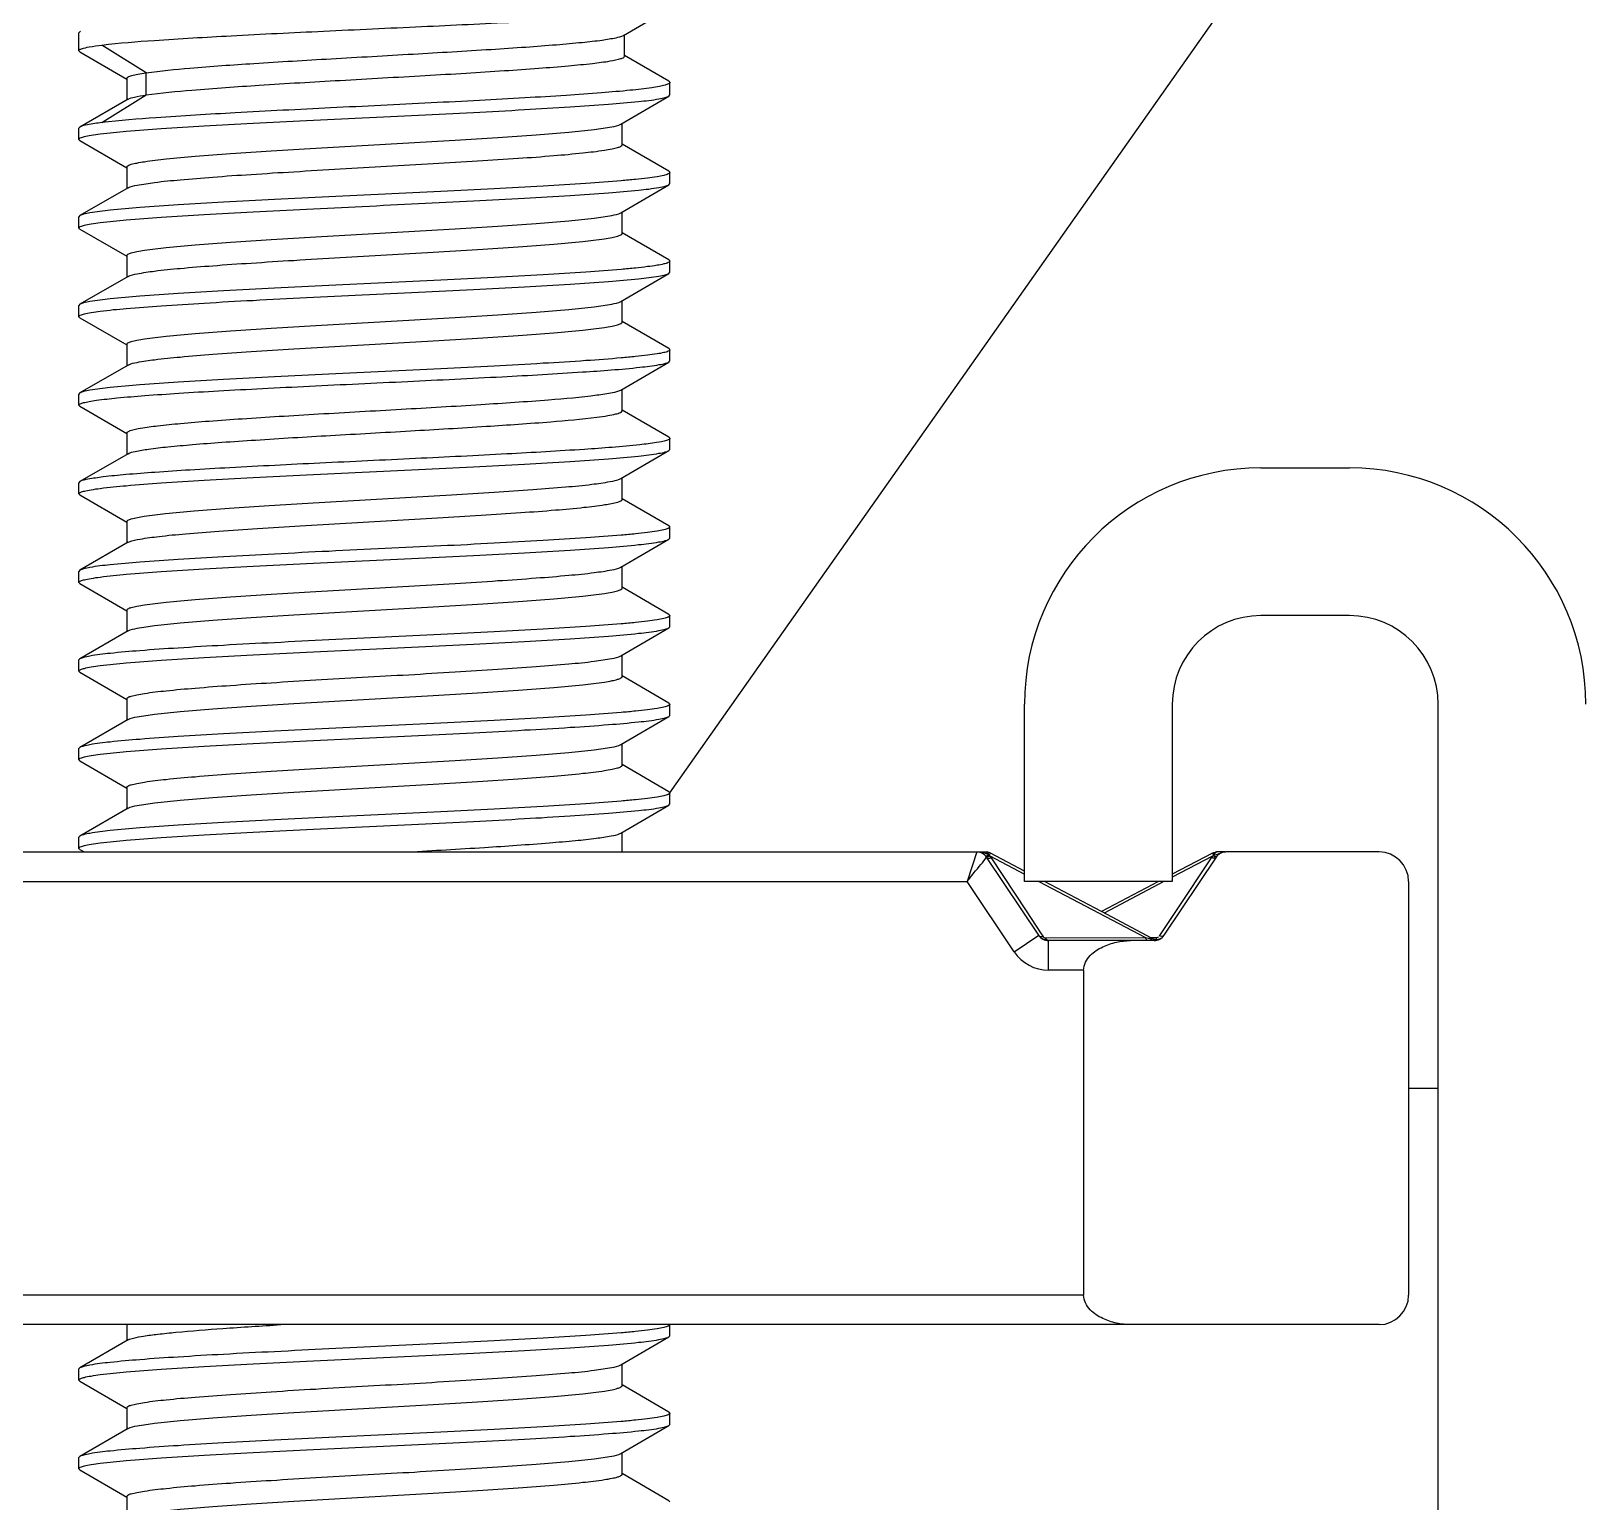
# Model space of a CAD drawing. Extents: x 27938 to 650306, y -92720 to 1524912.
# Drawn here: x 325447.7 to 325753.3, y 846381.9 to 846671.1 of the extents above; entities that cross this region are included whole.
import ezdxf

# ---------------------------------------------------------------- set-up
doc = ezdxf.new("R2010")
doc.units = 0
doc.header["$LTSCALE"] = 1000
doc.header["$MEASUREMENT"] = 0
doc.styles.get("Standard").update_dxf_attribs({"font": 'gbenor.shx', "bigfont": 'gbcbig.shx'})
doc.dimstyles.get("Standard").update_dxf_attribs({"dimtxt": 0.18, "dimasz": 0.18, "dimexe": 0.18, "dimexo": 0.0625, "dimgap": 0.09, "dimtad": 0, "dimtih": 1, "dimtoh": 1, "dimdec": 4, "dimzin": 0, "dimdsep": 46, "dimtxsty": 'Standard', "dimcen": 0.09, "dimadec": 0, "dimazin": 0, "dimtfac": 1, "dimtdec": 4, "dimtofl": 0, "dimtmove": 0, "dimatfit": 3, "dimfxl": 1, "dimtolj": 1, "dimtzin": 0, "dimarcsym": 0})

msp = doc.modelspace()

# ---------------------------------------------------------------- linework, layer by layer
at = {"linetype": 'Continuous'}
for p, q in [((325564.11, 846670.27), (325573.08, 846675.49)), ((325457.36, 846671.11), (325457.09, 846670.8)), ((325457.09, 846667.26), (325457.09, 846670.8)), ((325457.09, 846667.26), (325457.09, 846670.8)), ((325564.34, 846666.19), (325564.34, 846670.41)), ((325457.28, 846667.04), (325457.09, 846667.26)), ((325457.28, 846667.04), (325466.5, 846661.67)), ((325470.28, 846662.91), (325461.6, 846668.36)), ((325573.02, 846661.29), (325564.34, 846666.32)), ((325470.28, 846658.56), (325470.28, 846662.91)), ((325466.5, 846661.81), (325466.5, 846657.59)), ((325573.02, 846661.29), (325573.25, 846661.02)), ((325573.25, 846661.02), (325573.24, 846660.99)), ((325573.25, 846658.55), (325573.25, 846661.02)), ((325573.25, 846658.55), (325573.25, 846661.02)), ((325466.73, 846657.73), (325457.28, 846652.25)), ((325461.6, 846653.12), (325470.28, 846658.56)), ((325563.6, 846652.83), (325573.05, 846658.32)), ((325573.05, 846658.32), (325573.25, 846658.55)), ((325457.28, 846652.25), (325457.09, 846652.02)), ((325457.09, 846649.84), (325457.09, 846652.02)), ((325457.09, 846649.84), (325457.09, 846652.02)), ((325563.84, 846648.74), (325563.84, 846652.96)), ((325457.28, 846649.61), (325457.09, 846649.84)), ((325457.28, 846649.61), (325466.5, 846644.25)), ((325573.05, 846643.54), (325563.84, 846648.88)), ((325466.5, 846644.39), (325466.5, 846640.17)), ((325573.05, 846643.54), (325573.25, 846643.31)), ((325573.25, 846643.31), (325573.24, 846643.28)), ((325573.25, 846641.13), (325573.25, 846643.31)), ((325573.25, 846641.13), (325573.25, 846643.31)), ((325466.73, 846640.3), (325457.28, 846634.83)), ((325563.6, 846635.4), (325573.05, 846640.9)), ((325573.05, 846640.9), (325573.25, 846641.13)), ((325563.84, 846631.32), (325563.84, 846635.54)), ((325457.28, 846634.83), (325457.09, 846634.6)), ((325457.09, 846632.42), (325457.09, 846634.6)), ((325457.09, 846632.42), (325457.09, 846634.6)), ((325457.28, 846632.19), (325457.09, 846632.42)), ((325457.28, 846632.19), (325466.5, 846626.83)), ((325573.05, 846626.12), (325563.84, 846631.45)), ((325466.5, 846626.96), (325466.5, 846622.74)), ((325563.6, 846617.98), (325573.05, 846623.48)), ((325573.05, 846626.12), (325573.25, 846625.89)), ((325573.05, 846623.48), (325573.25, 846623.7)), ((325573.25, 846625.89), (325573.24, 846625.86)), ((325573.25, 846623.7), (325573.25, 846625.89)), ((325573.25, 846623.7), (325573.25, 846625.89)), ((325466.73, 846622.88), (325457.28, 846617.4)), ((325457.28, 846617.4), (325457.09, 846617.17)), ((325457.09, 846614.99), (325457.09, 846617.17)), ((325457.09, 846614.99), (325457.09, 846617.17)), ((325563.84, 846613.89), (325563.84, 846618.11)), ((325457.28, 846614.76), (325457.09, 846614.99)), ((325457.28, 846614.76), (325466.5, 846609.4)), ((325573.05, 846608.69), (325563.84, 846614.03)), ((325466.5, 846609.54), (325466.5, 846605.32)), ((325573.05, 846608.69), (325573.25, 846608.46)), ((325573.25, 846608.46), (325573.24, 846608.43)), ((325573.25, 846606.28), (325573.25, 846608.46)), ((325573.25, 846606.28), (325573.25, 846608.46)), ((325466.73, 846605.46), (325457.28, 846599.98)), ((325563.6, 846600.55), (325573.05, 846606.05)), ((325573.05, 846606.05), (325573.25, 846606.28)), ((325457.28, 846599.98), (325457.09, 846599.75)), ((325457.09, 846597.57), (325457.09, 846599.75)), ((325457.09, 846597.57), (325457.09, 846599.75)), ((325563.84, 846596.47), (325563.84, 846600.69)), ((325457.09, 846597.57), (325457.09, 846597.6)), ((325457.28, 846597.34), (325457.09, 846597.57)), ((325457.28, 846597.34), (325466.5, 846591.98)), ((325573.05, 846591.27), (325563.84, 846596.61)), ((325466.5, 846592.11), (325466.5, 846587.89)), ((325573.05, 846591.27), (325573.25, 846591.04)), ((325573.25, 846588.86), (325573.25, 846591.04)), ((325573.25, 846588.86), (325573.25, 846591.04)), ((325466.73, 846588.03), (325457.28, 846582.56)), ((325563.6, 846583.13), (325573.05, 846588.63)), ((325573.05, 846588.63), (325573.25, 846588.86)), ((325689.41, 846585.23), (325706.83, 846585.23)), ((325457.28, 846582.56), (325457.09, 846582.33)), ((325457.09, 846580.14), (325457.09, 846582.33)), ((325563.48, 846583.06), (325563.6, 846583.13)), ((325563.84, 846579.05), (325563.84, 846583.27)), ((325457.28, 846579.92), (325457.09, 846580.14)), ((325457.28, 846579.92), (325466.5, 846574.55)), ((325573.05, 846573.84), (325563.84, 846579.18)), ((325466.5, 846574.69), (325466.5, 846570.47)), ((325563.6, 846565.71), (325573.05, 846571.2)), ((325573.05, 846573.84), (325573.25, 846573.61)), ((325573.05, 846571.2), (325573.25, 846571.43)), ((325573.25, 846573.61), (325573.24, 846573.58)), ((325573.25, 846571.43), (325573.25, 846573.61)), ((325573.25, 846571.43), (325573.25, 846573.61)), ((325466.73, 846570.61), (325457.28, 846565.13)), ((325466.73, 846570.61), (325466.97, 846570.72)), ((325457.28, 846565.13), (325457.09, 846564.9)), ((325563.84, 846561.62), (325563.84, 846565.84)), ((325457.09, 846562.72), (325457.09, 846564.9)), ((325457.09, 846562.72), (325457.09, 846564.9)), ((325457.28, 846562.49), (325457.09, 846562.72)), ((325457.28, 846562.49), (325466.5, 846557.13)), ((325573.05, 846556.42), (325563.84, 846561.76)), ((325466.5, 846557.27), (325466.5, 846553.05)), ((325573.05, 846556.42), (325573.25, 846556.19)), ((325573.25, 846556.19), (325573.24, 846556.16)), ((325573.25, 846554.01), (325573.25, 846556.19)), ((325573.25, 846554.01), (325573.25, 846556.19)), ((325706.83, 846556.19), (325689.41, 846556.19)), ((325466.73, 846553.18), (325457.28, 846547.71)), ((325563.6, 846548.28), (325573.05, 846553.78)), ((325573.05, 846553.78), (325573.25, 846554.01)), ((325457.28, 846547.71), (325457.09, 846547.48)), ((325457.09, 846545.3), (325457.09, 846547.48)), ((325457.09, 846545.3), (325457.09, 846547.48)), ((325563.84, 846544.2), (325563.84, 846548.42)), ((325457.28, 846545.07), (325457.09, 846545.3)), ((325457.28, 846545.07), (325466.5, 846539.71)), ((325573.05, 846539), (325563.84, 846544.33)), ((325466.5, 846539.84), (325466.5, 846535.62)), ((325573.05, 846539), (325573.25, 846538.77)), ((325573.25, 846538.77), (325573.24, 846538.74)), ((325573.25, 846536.58), (325573.25, 846538.77)), ((325573.25, 846536.58), (325573.25, 846538.77)), ((325642.94, 846503.92), (325642.94, 846538.77)), ((325671.98, 846538.77), (325671.98, 846503.92)), ((325724.26, 846155.44), (325724.26, 846538.77)), ((325466.73, 846535.76), (325457.28, 846530.28)), ((325563.6, 846530.86), (325573.05, 846536.36)), ((325573.05, 846536.36), (325573.25, 846536.58)), ((325457.28, 846530.28), (325457.09, 846530.05)), ((325457.09, 846527.87), (325457.09, 846530.05)), ((325457.09, 846527.87), (325457.09, 846530.05)), ((325563.84, 846526.77), (325563.84, 846530.99)), ((325457.28, 846527.64), (325457.09, 846527.87)), ((325457.28, 846527.64), (325466.5, 846522.28)), ((325573.05, 846521.57), (325563.84, 846526.91)), ((325466.5, 846522.42), (325466.5, 846518.2)), ((325573.05, 846521.57), (325573.25, 846521.34)), ((325573.25, 846521.34), (325573.24, 846521.31)), ((325573.25, 846519.16), (325573.25, 846521.34)), ((325573.25, 846519.16), (325573.25, 846521.34)), ((325466.73, 846518.34), (325457.28, 846512.86)), ((325563.6, 846513.43), (325573.05, 846518.93)), ((325573.05, 846518.93), (325573.25, 846519.16)), ((325563.39, 846513.33), (325563.6, 846513.43)), ((325563.84, 846509.73), (325563.84, 846513.57)), ((325457.28, 846512.86), (325457.09, 846512.63)), ((325457.09, 846510.45), (325457.09, 846512.63)), ((325457.09, 846510.45), (325457.09, 846512.63)), ((325457.28, 846510.22), (325457.09, 846510.45)), ((325457.28, 846510.22), (325458.13, 846509.73)), ((325396.77, 846509.73), (325635.43, 846509.73)), ((325633.57, 846509.73), (325631.7, 846503.92)), ((325635.35, 846508.93), (325635.27, 846508.99)), ((325635.42, 846508.92), (325635.35, 846508.93)), ((325645.74, 846493.34), (325635.5, 846508.69)), ((325635.77, 846508.85), (325636.12, 846508.97)), ((325635.98, 846509.05), (325636.25, 846509.53)), ((325636, 846509.07), (325636.06, 846509.02)), ((325636.06, 846509.02), (325636.12, 846508.97)), ((325636.12, 846508.97), (325642.94, 846505.39)), ((325642.94, 846505.98), (325636.24, 846509.52)), ((325636.4, 846508.6), (325643.29, 846498.14)), ((325680.59, 846508.69), (325670.35, 846493.34)), ((325679.88, 846509.52), (325671.98, 846505.36)), ((325679.93, 846508.93), (325671.98, 846504.75)), ((325672.8, 846498.2), (325679.69, 846508.6)), ((325679.93, 846508.93), (325680.12, 846509.08)), ((325680.28, 846508.81), (325679.93, 846508.93)), ((325680.24, 846509.36), (325680.14, 846509.15)), ((325682.35, 846509.73), (325680.69, 846509.73)), ((325681.92, 846509.73), (325680.72, 846509.73)), ((325680.89, 846509.31), (325681.52, 846509.53)), ((325712.64, 846509.73), (325682.52, 846509.73)), ((325398.63, 846503.92), (325631.7, 846503.92)), ((325640.91, 846490.11), (325631.7, 846503.92)), ((325671.98, 846503.92), (325642.94, 846503.92)), ((325645.75, 846503.91), (325666.7, 846492.91)), ((325658.05, 846498), (325646.85, 846503.92)), ((325669.26, 846503.92), (325658.05, 846498)), ((325670.36, 846503.89), (325658.6, 846497.71)), ((325718.45, 846503.92), (325718.45, 846422.61)), ((325643.29, 846498.14), (325646.25, 846493.66)), ((325668.05, 846492.71), (325658.05, 846498)), ((325669.81, 846493.69), (325672.8, 846498.2)), ((325640.91, 846490.11), (325645.74, 846493.34)), ((325646.25, 846493.66), (325646.62, 846493.11)), ((325647.1, 846492.85), (325666.7, 846492.91)), ((325647.67, 846486.49), (325647.67, 846492.3)), ((325668.42, 846492.3), (325647.67, 846492.3)), ((325666.7, 846492.91), (325667.24, 846492.78)), ((325667.24, 846492.78), (325667.4, 846492.75)), ((325667.4, 846492.75), (325667.7, 846492.68)), ((325667.66, 846492.92), (325668.98, 846492.92)), ((325667.86, 846492.51), (325667.7, 846492.68)), ((325668.82, 846492.59), (325668.98, 846492.92)), ((325669.47, 846493.18), (325669.67, 846493.49)), ((325669.85, 846493.13), (325669.47, 846493.18)), ((325669.67, 846493.49), (325669.81, 846493.69)), ((325654.56, 846486.49), (325647.67, 846486.49)), ((325654.56, 846486.49), (325654.56, 846422.61)), ((325718.45, 846463.26), (325724.26, 846463.26)), ((325654.56, 846422.61), (325311.89, 846422.61)), ((325712.64, 846416.8), (325317.7, 846416.8)), ((325466.5, 846416.8), (325466.5, 846413.65)), ((325573.25, 846414.62), (325573.25, 846416.8)), ((325573.25, 846414.62), (325573.25, 846416.8)), ((325466.73, 846413.79), (325457.28, 846408.32)), ((325563.6, 846408.89), (325573.05, 846414.39)), ((325573.05, 846414.39), (325573.25, 846414.62)), ((325457.28, 846408.32), (325457.09, 846408.09)), ((325457.09, 846405.9), (325457.09, 846408.09)), ((325457.09, 846405.9), (325457.09, 846408.09)), ((325563.84, 846404.81), (325563.84, 846409.03)), ((325457.28, 846405.68), (325457.09, 846405.9)), ((325457.28, 846405.68), (325466.5, 846400.31)), ((325573.05, 846399.6), (325563.84, 846404.94)), ((325466.5, 846400.45), (325466.5, 846396.23)), ((325573.05, 846396.96), (325573.25, 846397.19)), ((325573.25, 846399.37), (325573.24, 846399.34)), ((325573.25, 846397.19), (325573.25, 846399.37)), ((325573.25, 846397.19), (325573.25, 846399.37)), ((325466.73, 846396.37), (325457.28, 846390.89)), ((325563.6, 846391.47), (325573.05, 846396.96)), ((325457.28, 846390.89), (325457.09, 846390.66)), ((325563.84, 846387.38), (325563.84, 846391.6)), ((325457.09, 846388.48), (325457.09, 846390.66)), ((325457.09, 846388.48), (325457.09, 846390.66)), ((325457.28, 846388.25), (325457.09, 846388.48)), ((325457.28, 846388.25), (325466.5, 846382.89)), ((325573.05, 846382.18), (325563.84, 846387.52)), ((325466.5, 846383.03), (325466.5, 846378.81)), ((325573.05, 846382.18), (325573.25, 846381.95))]:
    msp.add_line(p, q, dxfattribs=at)
for centre, radius, start, end in [((325689.41, 846538.77), 46.46, 90, 180), ((325706.83, 846538.77), 46.46, 0, 90), ((325689.41, 846538.77), 17.42, 90, 180), ((325706.83, 846538.77), 17.42, 0, 90), ((325633.57, 846504.43), 5.29, 80.5318, 90.0397), ((325633.57, 846507.4), 2.32, 33.6901, 90), ((325633.85, 846505.56), 4.13, 67.0808, 71.6139), ((325634.03, 846505.97), 3.69, 62.2609, 67.0902), ((325634.15, 846506.21), 3.42, 61.176, 62.2111), ((325634.66, 846508.71), 1.36, 32.6852, 34.7374), ((325634.23, 846506.36), 3.24, 57.7436, 61.1962), ((325634.51, 846508.62), 1.54, 29.1761, 32.7458), ((325634.66, 846508.7), 1.37, 24.8124, 29.1852), ((325634.8, 846508.76), 1.21, 19.6457, 24.8196), ((325634.94, 846508.81), 1.07, 13.0088, 19.662), ((325633.01, 846506.37), 4.05, 33.3657, 39.9733), ((325683.1, 846506.34), 4.09, 140.7761, 146.4499), ((325700.71, 846441.26), 70.87, 106.6154, 106.8895), ((325681.26, 846508.75), 1.18, 160.2304, 163.9636), ((325672.76, 846534.91), 26.86, 286.6266, 287.6315), ((325682.52, 846507.4), 2.32, 90, 146.3099), ((325712.64, 846503.92), 5.81, 0, 90), ((325647.67, 846494.62), 2.32, 213.6901, 270), ((325647.22, 846494.25), 1.74, 242.3724, 264.9828), ((325667.86, 846493.38), 0.719, 256.9317, 262.7384), ((325668.86, 846494.25), 1.74, 242.1358, 297.4642), ((325668.42, 846494.62), 2.32, 270, 326.3099), ((325667.94, 846493.16), 1.05, 323.4647, 326.9897), ((325647.67, 846494.62), 8.13, 213.6901, 270), ((325712.64, 846422.61), 5.81, 270, 0)]:
    msp.add_arc(centre, radius, start, end, dxfattribs=at)
for points, knots in [([(325461.6, 846668.36), (325465.03, 846668.79), (325473.49, 846669.43), (325488.01, 846670.28), (325505.53, 846671.13), (325524.1, 846671.98), (325539.32, 846672.7), (325550.48, 846673.3), (325557.54, 846673.72), (325563.41, 846674.15), (325567.97, 846674.54), (325571.01, 846674.98), (325572.62, 846675.22), (325573.08, 846675.49)], [0, 0, 0, 0, 0.092558, 0.227667, 0.390531, 0.563263, 0.72685, 0.799502, 0.863318, 0.916535, 0.9577, 0.985721, 1, 1, 1, 1]), ([(325470.28, 846662.91), (325473.14, 846663.33), (325480.2, 846663.98), (325492.33, 846664.84), (325506.97, 846665.7), (325522.51, 846666.58), (325535.27, 846667.33), (325544.66, 846667.95), (325550.63, 846668.4), (325555.63, 846668.85), (325559.55, 846669.27), (325562.24, 846669.72), (325563.67, 846670.02), (325564.11, 846670.27)], [0, 0, 0, 0, 0.091917, 0.225875, 0.387382, 0.558899, 0.721827, 0.794479, 0.858578, 0.912404, 0.954539, 0.98392, 1, 1, 1, 1]), ([(325457.09, 846667.26), (325457.09, 846667.3), (325457.18, 846667.51), (325457.42, 846667.57), (325457.6, 846667.63)], [0, 0, 0, 0, 0.150032, 1, 1, 1, 1]), ([(325457.6, 846667.63), (325458.08, 846667.81), (325459.43, 846668.07), (325460.77, 846668.26), (325461.6, 846668.36)], [0, 0, 0, 0, 0.381972, 1, 1, 1, 1]), ([(325470.28, 846658.56), (325473.27, 846659), (325480.69, 846659.66), (325493.41, 846660.56), (325508.69, 846661.45), (325522.25, 846662.21), (325533.01, 846662.84), (325540.46, 846663.31), (325547.17, 846663.78), (325552.94, 846664.24), (325557.63, 846664.7), (325561.05, 846665.13), (325563.15, 846665.54), (325564.07, 846665.86), (325564.34, 846666.09), (325564.34, 846666.19)], [0, 0, 0, 0, 0.095824, 0.236156, 0.404676, 0.581721, 0.666965, 0.74667, 0.818513, 0.880413, 0.930596, 0.967658, 0.990667, 0.99686, 1, 1, 1, 1]), ([(325466.5, 846661.81), (325466.5, 846661.93), (325466.87, 846662.2), (325467.58, 846662.4), (325468.79, 846662.68), (325469.73, 846662.83), (325470.28, 846662.91)], [0, 0, 0, 0, 0.090831, 0.281881, 0.585261, 1, 1, 1, 1]), ([(325573.24, 846660.99), (325573.22, 846660.87), (325572.85, 846660.65), (325572.17, 846660.44), (325571.05, 846660.19), (325568.78, 846659.83), (325564.98, 846659.4), (325559.36, 846658.92), (325552.46, 846658.43), (325544.47, 846657.95), (325535.63, 846657.46), (325522.89, 846656.81), (325506.89, 846656.03), (325488.86, 846655.12), (325473.87, 846654.22), (325465.13, 846653.56), (325461.6, 846653.12)], [0, 0, 0, 0, 0.0033, 0.009857, 0.019984, 0.033682, 0.071486, 0.122281, 0.18463, 0.256736, 0.336512, 0.421646, 0.598027, 0.76553, 0.904858, 1, 1, 1, 1]), ([(325457.09, 846649.84), (325457.09, 846649.97), (325457.53, 846650.22), (325458.28, 846650.41), (325459.63, 846650.68), (325462.36, 846651.05), (325466.98, 846651.51), (325473.77, 846652.01), (325482.08, 846652.53), (325491.59, 846653.04), (325501.96, 846653.56), (325512.81, 846654.08), (325523.75, 846654.6), (325534.37, 846655.12), (325544.3, 846655.64), (325553.16, 846656.16), (325560.64, 846656.67), (325566.46, 846657.18), (325570.19, 846657.6), (325572.17, 846658), (325572.83, 846658.2), (325573.05, 846658.32)], [0, 0, 0, 0, 0.00322, 0.0104, 0.021911, 0.037725, 0.081756, 0.140993, 0.213313, 0.296099, 0.38634, 0.48076, 0.575929, 0.668382, 0.754759, 0.831923, 0.897075, 0.947869, 0.982512, 0.993416, 1, 1, 1, 1]), ([(325466.73, 846657.73), (325467.11, 846657.95), (325468.32, 846658.23), (325469.51, 846658.44), (325470.28, 846658.56)], [0, 0, 0, 0, 0.360548, 1, 1, 1, 1]), ([(325461.6, 846653.12), (325460.65, 846653.01), (325459.21, 846652.77), (325457.73, 846652.51), (325457.29, 846652.25)], [0, 0, 0, 0, 0.654168, 1, 1, 1, 1]), ([(325466.5, 846644.39), (325466.5, 846644.5), (325466.84, 846644.76), (325467.49, 846644.96), (325468.6, 846645.22), (325470.87, 846645.59), (325474.7, 846646.04), (325480.34, 846646.55), (325487.24, 846647.06), (325495.14, 846647.57), (325503.77, 846648.09), (325515.81, 846648.78), (325527.74, 846649.45), (325539.13, 846650.16), (325546.59, 846650.67), (325552.9, 846651.19), (325557.88, 846651.67), (325561.27, 846652.19), (325563.07, 846652.52), (325563.6, 846652.83)], [0, 0, 0, 0, 0.003516, 0.010771, 0.022251, 0.037963, 0.081622, 0.14032, 0.211989, 0.294071, 0.383621, 0.477423, 0.664258, 0.750574, 0.827953, 0.893625, 0.945254, 0.981055, 1, 1, 1, 1]), ([(325466.73, 846640.3), (325467.27, 846640.61), (325469.07, 846640.94), (325472.46, 846641.46), (325477.45, 846641.94), (325483.76, 846642.46), (325491.21, 846642.97), (325502.61, 846643.68), (325514.54, 846644.35), (325526.57, 846645.04), (325535.2, 846645.56), (325543.1, 846646.07), (325550, 846646.58), (325555.64, 846647.09), (325559.47, 846647.54), (325561.73, 846647.91), (325562.85, 846648.17), (325563.5, 846648.37), (325563.84, 846648.63), (325563.84, 846648.74)], [0, 0, 0, 0, 0.018976, 0.054803, 0.106452, 0.172137, 0.249523, 0.33584, 0.522662, 0.616451, 0.705987, 0.788054, 0.859709, 0.918395, 0.962045, 0.977755, 0.98923, 0.996486, 1, 1, 1, 1]), ([(325573.24, 846643.28), (325573.21, 846643.14), (325572.74, 846642.93), (325571.93, 846642.7), (325570.54, 846642.45), (325568.69, 846642.19), (325566.34, 846641.94), (325562.31, 846641.56), (325556.24, 846641.12), (325547.91, 846640.6), (325538.4, 846640.09), (325528.04, 846639.57), (325517.22, 846639.05), (325506.33, 846638.53), (325495.75, 846638.01), (325485.88, 846637.5), (325477.06, 846636.98), (325469.62, 846636.48), (325463.84, 846635.97), (325460.13, 846635.55), (325458.17, 846635.15), (325457.51, 846634.95), (325457.29, 846634.83)], [0, 0, 0, 0, 0.003588, 0.01121, 0.023135, 0.039326, 0.059664, 0.083976, 0.143635, 0.216182, 0.29901, 0.389133, 0.483302, 0.578116, 0.670151, 0.75609, 0.832833, 0.897615, 0.948118, 0.982576, 0.993432, 1, 1, 1, 1]), ([(325457.09, 846632.42), (325457.09, 846632.54), (325457.53, 846632.79), (325458.28, 846632.99), (325459.63, 846633.26), (325462.36, 846633.63), (325466.98, 846634.08), (325473.77, 846634.59), (325482.08, 846635.1), (325491.59, 846635.62), (325501.96, 846636.14), (325512.81, 846636.66), (325523.75, 846637.18), (325534.37, 846637.7), (325544.3, 846638.22), (325553.16, 846638.74), (325560.64, 846639.24), (325566.46, 846639.75), (325570.19, 846640.18), (325572.17, 846640.58), (325572.83, 846640.77), (325573.05, 846640.9)], [0, 0, 0, 0, 0.00322, 0.0104, 0.021911, 0.037726, 0.081758, 0.140994, 0.213314, 0.296099, 0.38634, 0.48076, 0.575927, 0.668379, 0.754757, 0.831923, 0.897075, 0.947869, 0.982512, 0.993416, 1, 1, 1, 1]), ([(325466.5, 846626.96), (325466.5, 846627.08), (325466.84, 846627.33), (325467.49, 846627.53), (325468.6, 846627.8), (325470.87, 846628.17), (325474.7, 846628.62), (325480.34, 846629.12), (325487.24, 846629.64), (325495.14, 846630.15), (325503.77, 846630.67), (325515.81, 846631.36), (325527.74, 846632.03), (325539.13, 846632.74), (325546.59, 846633.25), (325552.9, 846633.77), (325557.88, 846634.24), (325561.27, 846634.77), (325563.07, 846635.09), (325563.6, 846635.4)], [0, 0, 0, 0, 0.003515, 0.010772, 0.02225, 0.037963, 0.081622, 0.14032, 0.21199, 0.294071, 0.383622, 0.477423, 0.664258, 0.750574, 0.827954, 0.893625, 0.945254, 0.981055, 1, 1, 1, 1]), ([(325466.73, 846622.88), (325467.27, 846623.19), (325469.07, 846623.51), (325472.46, 846624.04), (325477.45, 846624.52), (325483.76, 846625.03), (325491.21, 846625.54), (325502.61, 846626.25), (325514.54, 846626.92), (325526.57, 846627.61), (325535.2, 846628.13), (325543.1, 846628.65), (325550, 846629.16), (325555.64, 846629.66), (325559.47, 846630.11), (325561.73, 846630.48), (325562.85, 846630.75), (325563.5, 846630.95), (325563.84, 846631.2), (325563.84, 846631.32)], [0, 0, 0, 0, 0.018976, 0.054803, 0.106452, 0.172137, 0.249523, 0.335841, 0.522662, 0.616452, 0.705988, 0.788055, 0.85971, 0.918396, 0.962045, 0.977753, 0.989231, 0.996484, 1, 1, 1, 1]), ([(325457.09, 846614.99), (325457.09, 846615.12), (325457.53, 846615.37), (325458.28, 846615.56), (325459.63, 846615.83), (325462.36, 846616.21), (325466.98, 846616.66), (325473.77, 846617.16), (325482.08, 846617.68), (325491.59, 846618.2), (325501.96, 846618.72), (325512.81, 846619.24), (325523.75, 846619.76), (325534.37, 846620.28), (325544.3, 846620.8), (325553.16, 846621.31), (325560.64, 846621.82), (325566.46, 846622.33), (325570.19, 846622.76), (325572.17, 846623.16), (325572.83, 846623.35), (325573.05, 846623.48)], [0, 0, 0, 0, 0.00322, 0.0104, 0.021911, 0.037726, 0.081758, 0.140994, 0.213312, 0.296095, 0.386336, 0.480757, 0.575924, 0.668376, 0.754755, 0.831922, 0.897076, 0.94787, 0.982512, 0.993416, 1, 1, 1, 1]), ([(325573.24, 846625.86), (325573.21, 846625.72), (325572.74, 846625.5), (325571.93, 846625.28), (325570.54, 846625.02), (325568.69, 846624.77), (325566.34, 846624.51), (325562.31, 846624.14), (325556.25, 846623.69), (325547.91, 846623.18), (325538.4, 846622.66), (325528.04, 846622.15), (325517.22, 846621.63), (325506.33, 846621.11), (325495.75, 846620.59), (325485.88, 846620.07), (325477.06, 846619.56), (325469.62, 846619.05), (325463.84, 846618.55), (325460.13, 846618.12), (325458.17, 846617.72), (325457.51, 846617.53), (325457.29, 846617.4)], [0, 0, 0, 0, 0.003588, 0.011209, 0.023134, 0.039324, 0.059662, 0.083974, 0.143632, 0.21618, 0.299009, 0.389132, 0.4833, 0.578113, 0.670149, 0.756088, 0.83283, 0.897612, 0.948116, 0.982575, 0.993432, 1, 1, 1, 1]), ([(325466.5, 846609.54), (325466.5, 846609.65), (325466.84, 846609.91), (325467.49, 846610.11), (325468.6, 846610.37), (325470.87, 846610.75), (325474.7, 846611.2), (325480.34, 846611.7), (325487.24, 846612.21), (325495.14, 846612.73), (325503.77, 846613.24), (325515.81, 846613.93), (325527.74, 846614.61), (325539.13, 846615.31), (325546.59, 846615.82), (325552.9, 846616.34), (325557.88, 846616.82), (325561.27, 846617.35), (325563.07, 846617.67), (325563.6, 846617.98)], [0, 0, 0, 0, 0.003515, 0.010772, 0.02225, 0.037963, 0.081622, 0.14032, 0.21199, 0.294071, 0.383622, 0.477423, 0.664258, 0.750575, 0.827954, 0.893625, 0.945255, 0.981055, 1, 1, 1, 1]), ([(325466.73, 846605.46), (325467.27, 846605.77), (325469.07, 846606.09), (325472.46, 846606.62), (325477.45, 846607.09), (325483.76, 846607.61), (325491.21, 846608.12), (325502.61, 846608.83), (325514.54, 846609.5), (325526.57, 846610.19), (325535.2, 846610.71), (325543.1, 846611.22), (325550, 846611.73), (325555.64, 846612.24), (325559.47, 846612.69), (325561.73, 846613.06), (325562.85, 846613.33), (325563.5, 846613.53), (325563.84, 846613.78), (325563.84, 846613.89)], [0, 0, 0, 0, 0.018976, 0.054802, 0.106452, 0.172137, 0.249523, 0.33584, 0.522662, 0.616451, 0.705987, 0.788054, 0.85971, 0.918396, 0.962045, 0.977753, 0.989231, 0.996484, 1, 1, 1, 1]), ([(325573.24, 846608.43), (325573.21, 846608.3), (325572.74, 846608.08), (325571.93, 846607.85), (325570.54, 846607.6), (325568.69, 846607.35), (325566.34, 846607.09), (325562.31, 846606.72), (325556.25, 846606.27), (325547.91, 846605.76), (325538.4, 846605.24), (325528.04, 846604.72), (325517.22, 846604.2), (325506.33, 846603.69), (325495.75, 846603.17), (325485.88, 846602.65), (325477.06, 846602.13), (325469.62, 846601.63), (325463.84, 846601.12), (325460.13, 846600.7), (325458.17, 846600.3), (325457.51, 846600.11), (325457.29, 846599.98)], [0, 0, 0, 0, 0.003588, 0.011208, 0.023133, 0.039323, 0.05966, 0.083972, 0.14363, 0.21618, 0.29901, 0.389134, 0.483301, 0.578116, 0.670152, 0.75609, 0.832831, 0.897611, 0.948116, 0.982575, 0.993432, 1, 1, 1, 1]), ([(325457.09, 846597.6), (325457.12, 846597.71), (325457.47, 846597.91), (325458.12, 846598.1), (325459.2, 846598.33), (325461.37, 846598.66), (325465.02, 846599.05), (325470.42, 846599.5), (325477.07, 846599.95), (325484.78, 846600.41), (325493.34, 846600.86), (325505.74, 846601.48), (325521.46, 846602.22), (325539.36, 846603.09), (325554.58, 846603.96), (325563.6, 846604.61), (325567.35, 846605.02)], [0, 0, 0, 0, 0.003125, 0.009451, 0.019259, 0.032549, 0.069278, 0.118709, 0.179497, 0.249964, 0.328153, 0.411892, 0.586609, 0.754787, 0.897843, 1, 1, 1, 1]), ([(325567.35, 846605.02), (325568.63, 846605.16), (325570.31, 846605.35), (325572.2, 846605.74), (325572.84, 846605.93), (325573.05, 846606.05)], [0, 0, 0, 0, 0.663188, 0.872597, 1, 1, 1, 1]), ([(325466.5, 846592.11), (325466.5, 846592.21), (325466.75, 846592.43), (325467.64, 846592.75), (325469.64, 846593.15), (325472.93, 846593.57), (325477.43, 846594.03), (325482.97, 846594.48), (325489.43, 846594.93), (325496.6, 846595.39), (325507.02, 846596.01), (325520.25, 846596.76), (325535.32, 846597.63), (325548.14, 846598.5), (325555.74, 846599.16), (325558.9, 846599.57)], [0, 0, 0, 0, 0.003115, 0.009182, 0.031659, 0.067841, 0.116843, 0.177337, 0.247648, 0.325812, 0.409643, 0.584814, 0.753648, 0.897352, 1, 1, 1, 1]), ([(325558.9, 846599.57), (325559.93, 846599.7), (325561.5, 846599.96), (325563.12, 846600.27), (325563.6, 846600.55)], [0, 0, 0, 0, 0.650272, 1, 1, 1, 1]), ([(325558.9, 846595.21), (325559.61, 846595.3), (325560.83, 846595.47), (325562.43, 846595.79), (325563.32, 846596.02), (325563.84, 846596.32), (325563.84, 846596.47)], [0, 0, 0, 0, 0.417669, 0.72318, 0.914162, 1, 1, 1, 1]), ([(325466.73, 846588.03), (325467.16, 846588.28), (325468.54, 846588.57), (325471.13, 846589.01), (325474.91, 846589.43), (325479.71, 846589.87), (325485.45, 846590.3), (325494.5, 846590.91), (325506.84, 846591.64), (325521.98, 846592.5), (325536.41, 846593.34), (325548.64, 846594.18), (325555.88, 846594.82), (325558.9, 846595.21)], [0, 0, 0, 0, 0.015918, 0.044768, 0.086031, 0.138698, 0.201427, 0.272595, 0.432694, 0.602452, 0.764307, 0.901529, 1, 1, 1, 1]), ([(325567.35, 846589.78), (325563.72, 846589.38), (325555.01, 846588.75), (325540.31, 846587.9), (325522.96, 846587.05), (325504.8, 846586.19), (325490.02, 846585.46), (325479.22, 846584.84), (325472.41, 846584.4), (325466.73, 846583.96), (325462.31, 846583.55), (325459.32, 846583.1), (325457.75, 846582.82), (325457.29, 846582.56)], [0, 0, 0, 0, 0.099084, 0.237374, 0.400417, 0.571145, 0.731654, 0.802733, 0.865141, 0.917241, 0.957682, 0.985448, 1, 1, 1, 1]), ([(325572.58, 846590.62), (325571.94, 846590.41), (325570.19, 846590.12), (325568.44, 846589.9), (325567.35, 846589.78)], [0, 0, 0, 0, 0.381874, 1, 1, 1, 1]), ([(325573.25, 846591.04), (325573.25, 846591), (325573.11, 846590.74), (325572.8, 846590.69), (325572.58, 846590.62)], [0, 0, 0, 0, 0.139134, 1, 1, 1, 1]), ([(325457.09, 846580.14), (325457.09, 846580.27), (325457.53, 846580.52), (325458.28, 846580.72), (325459.63, 846580.99), (325462.36, 846581.36), (325466.98, 846581.81), (325473.77, 846582.32), (325482.08, 846582.83), (325491.59, 846583.35), (325501.96, 846583.87), (325512.81, 846584.39), (325523.75, 846584.91), (325534.37, 846585.43), (325544.3, 846585.95), (325553.16, 846586.46), (325560.64, 846586.97), (325566.46, 846587.48), (325570.19, 846587.91), (325572.17, 846588.31), (325572.83, 846588.5), (325573.05, 846588.63)], [0, 0, 0, 0, 0.00322, 0.0104, 0.02191, 0.037724, 0.081755, 0.140991, 0.213309, 0.296091, 0.386332, 0.480756, 0.575929, 0.668382, 0.75476, 0.831926, 0.89708, 0.947873, 0.982513, 0.993416, 1, 1, 1, 1]), ([(325466.5, 846574.69), (325466.5, 846574.8), (325466.83, 846575.06), (325467.93, 846575.4), (325470.46, 846575.86), (325474.56, 846576.33), (325480.14, 846576.84), (325486.94, 846577.34), (325494.75, 846577.85), (325503.28, 846578.37), (325515.22, 846579.05), (325527.08, 846579.72), (325538.44, 846580.42), (325545.93, 846580.93), (325552.32, 846581.44), (325557.4, 846581.92), (325560.97, 846582.43), (325562.86, 846582.78), (325563.48, 846583.06)], [0, 0, 0, 0, 0.003482, 0.010642, 0.037446, 0.080513, 0.138446, 0.209238, 0.290402, 0.379073, 0.472115, 0.658103, 0.744468, 0.822278, 0.888788, 0.94167, 0.979112, 1, 1, 1, 1]), ([(325466.97, 846570.72), (325467.65, 846571), (325469.62, 846571.35), (325473.3, 846571.85), (325478.47, 846572.34), (325484.91, 846572.84), (325492.42, 846573.35), (325503.76, 846574.05), (325515.57, 846574.71), (325527.43, 846575.39), (325535.89, 846575.9), (325543.62, 846576.41), (325550.35, 846576.91), (325555.87, 846577.42), (325559.92, 846577.89), (325562.42, 846578.34), (325563.51, 846578.68), (325563.84, 846578.93), (325563.84, 846579.05)], [0, 0, 0, 0, 0.022346, 0.06101, 0.114819, 0.181948, 0.260071, 0.346467, 0.531818, 0.624293, 0.712309, 0.792791, 0.862932, 0.920298, 0.962926, 0.989453, 0.996544, 1, 1, 1, 1]), ([(325457.09, 846562.72), (325457.09, 846562.85), (325457.53, 846563.1), (325458.28, 846563.29), (325459.63, 846563.56), (325462.36, 846563.93), (325466.98, 846564.39), (325473.77, 846564.89), (325482.08, 846565.41), (325491.59, 846565.92), (325501.96, 846566.44), (325512.81, 846566.96), (325523.75, 846567.48), (325534.37, 846568), (325544.3, 846568.52), (325553.16, 846569.04), (325560.64, 846569.55), (325566.46, 846570.06), (325570.19, 846570.48), (325572.17, 846570.88), (325572.83, 846571.08), (325573.05, 846571.2)], [0, 0, 0, 0, 0.00322, 0.0104, 0.02191, 0.037724, 0.081754, 0.14099, 0.21331, 0.296094, 0.386335, 0.48076, 0.575932, 0.668386, 0.754762, 0.831926, 0.897079, 0.947872, 0.982513, 0.993416, 1, 1, 1, 1]), ([(325573.24, 846573.58), (325573.21, 846573.45), (325572.74, 846573.23), (325571.94, 846573.01), (325570.54, 846572.75), (325568.69, 846572.5), (325566.34, 846572.24), (325562.31, 846571.87), (325556.25, 846571.42), (325547.92, 846570.91), (325538.4, 846570.39), (325528.05, 846569.87), (325517.22, 846569.36), (325506.33, 846568.84), (325495.75, 846568.32), (325485.88, 846567.8), (325477.06, 846567.29), (325469.62, 846566.78), (325463.84, 846566.27), (325460.13, 846565.85), (325458.17, 846565.45), (325457.51, 846565.26), (325457.29, 846565.13)], [0, 0, 0, 0, 0.003586, 0.011204, 0.023126, 0.039313, 0.059647, 0.083957, 0.143613, 0.216161, 0.298989, 0.389113, 0.483287, 0.578107, 0.670147, 0.756086, 0.832829, 0.897612, 0.948117, 0.982576, 0.993432, 1, 1, 1, 1]), ([(325466.5, 846557.27), (325466.5, 846557.38), (325466.84, 846557.64), (325467.49, 846557.84), (325468.6, 846558.1), (325470.87, 846558.47), (325474.7, 846558.92), (325480.34, 846559.43), (325487.24, 846559.94), (325495.14, 846560.45), (325503.77, 846560.97), (325515.81, 846561.66), (325527.74, 846562.33), (325539.13, 846563.04), (325546.59, 846563.55), (325552.9, 846564.07), (325557.88, 846564.55), (325561.27, 846565.07), (325563.07, 846565.4), (325563.6, 846565.71)], [0, 0, 0, 0, 0.003515, 0.010772, 0.02225, 0.037963, 0.081623, 0.14032, 0.21199, 0.294071, 0.383622, 0.477423, 0.664258, 0.750574, 0.827954, 0.893625, 0.945254, 0.981055, 1, 1, 1, 1]), ([(325466.73, 846553.18), (325467.27, 846553.49), (325469.07, 846553.82), (325472.46, 846554.34), (325477.45, 846554.82), (325483.76, 846555.34), (325491.21, 846555.85), (325502.61, 846556.56), (325514.54, 846557.23), (325526.57, 846557.92), (325535.2, 846558.44), (325543.1, 846558.95), (325550, 846559.46), (325555.64, 846559.97), (325559.47, 846560.42), (325561.73, 846560.79), (325562.85, 846561.05), (325563.5, 846561.25), (325563.84, 846561.51), (325563.84, 846561.62)], [0, 0, 0, 0, 0.018976, 0.054803, 0.106452, 0.172137, 0.249523, 0.33584, 0.522662, 0.616452, 0.705988, 0.788055, 0.85971, 0.918396, 0.962046, 0.977753, 0.989231, 0.996484, 1, 1, 1, 1]), ([(325573.24, 846556.16), (325573.21, 846556.02), (325572.74, 846555.81), (325571.94, 846555.58), (325570.54, 846555.33), (325568.69, 846555.08), (325566.34, 846554.82), (325562.31, 846554.44), (325556.25, 846554), (325547.92, 846553.48), (325538.4, 846552.97), (325528.05, 846552.45), (325517.22, 846551.93), (325506.33, 846551.41), (325495.75, 846550.89), (325485.88, 846550.38), (325477.06, 846549.86), (325469.62, 846549.36), (325463.84, 846548.85), (325460.13, 846548.43), (325458.17, 846548.03), (325457.51, 846547.83), (325457.29, 846547.71)], [0, 0, 0, 0, 0.003585, 0.011201, 0.023122, 0.039308, 0.059642, 0.083951, 0.143606, 0.216151, 0.298977, 0.389102, 0.483275, 0.578097, 0.670138, 0.75608, 0.832826, 0.897611, 0.948117, 0.982576, 0.993432, 1, 1, 1, 1]), ([(325457.09, 846545.3), (325457.09, 846545.42), (325457.53, 846545.67), (325458.28, 846545.87), (325459.63, 846546.14), (325462.36, 846546.51), (325466.98, 846546.96), (325473.77, 846547.47), (325482.08, 846547.98), (325491.59, 846548.5), (325501.96, 846549.02), (325512.81, 846549.54), (325523.75, 846550.06), (325534.37, 846550.58), (325544.3, 846551.1), (325553.16, 846551.62), (325560.64, 846552.12), (325566.46, 846552.63), (325570.19, 846553.06), (325572.17, 846553.46), (325572.83, 846553.65), (325573.05, 846553.78)], [0, 0, 0, 0, 0.00322, 0.0104, 0.02191, 0.037725, 0.081755, 0.140991, 0.213311, 0.296097, 0.386338, 0.48076, 0.575931, 0.668384, 0.754761, 0.831924, 0.897077, 0.94787, 0.982513, 0.993416, 1, 1, 1, 1]), ([(325466.5, 846539.84), (325466.5, 846539.96), (325466.84, 846540.21), (325467.49, 846540.41), (325468.6, 846540.68), (325470.87, 846541.05), (325474.7, 846541.5), (325480.34, 846542), (325487.24, 846542.52), (325495.14, 846543.03), (325503.77, 846543.55), (325515.81, 846544.24), (325527.74, 846544.91), (325539.13, 846545.62), (325546.59, 846546.13), (325552.9, 846546.65), (325557.88, 846547.12), (325561.27, 846547.65), (325563.07, 846547.97), (325563.6, 846548.28)], [0, 0, 0, 0, 0.003516, 0.010771, 0.022251, 0.037963, 0.081622, 0.14032, 0.21199, 0.294071, 0.383622, 0.477423, 0.664258, 0.750575, 0.827954, 0.893625, 0.945255, 0.981055, 1, 1, 1, 1]), ([(325466.73, 846535.76), (325467.27, 846536.07), (325469.07, 846536.39), (325472.46, 846536.92), (325477.45, 846537.4), (325483.76, 846537.91), (325491.21, 846538.42), (325502.61, 846539.13), (325514.54, 846539.8), (325526.57, 846540.49), (325535.2, 846541.01), (325543.1, 846541.53), (325550, 846542.04), (325555.64, 846542.54), (325559.47, 846542.99), (325561.73, 846543.36), (325562.85, 846543.63), (325563.5, 846543.83), (325563.84, 846544.08), (325563.84, 846544.2)], [0, 0, 0, 0, 0.018976, 0.054802, 0.106452, 0.172137, 0.249523, 0.33584, 0.522661, 0.616451, 0.705987, 0.788054, 0.85971, 0.918396, 0.962045, 0.977753, 0.989231, 0.996484, 1, 1, 1, 1]), ([(325573.24, 846538.74), (325573.21, 846538.6), (325572.74, 846538.38), (325571.94, 846538.16), (325570.54, 846537.9), (325568.69, 846537.65), (325566.34, 846537.39), (325562.31, 846537.02), (325556.25, 846536.57), (325547.92, 846536.06), (325538.4, 846535.54), (325528.05, 846535.03), (325517.22, 846534.51), (325506.33, 846533.99), (325495.75, 846533.47), (325485.88, 846532.95), (325477.06, 846532.44), (325469.62, 846531.93), (325463.84, 846531.43), (325460.13, 846531), (325458.17, 846530.6), (325457.51, 846530.41), (325457.29, 846530.28)], [0, 0, 0, 0, 0.003585, 0.011203, 0.023125, 0.039313, 0.059647, 0.083957, 0.143613, 0.216157, 0.298984, 0.389108, 0.48328, 0.578099, 0.670138, 0.756081, 0.832827, 0.897612, 0.948117, 0.982575, 0.993432, 1, 1, 1, 1]), ([(325457.09, 846527.87), (325457.09, 846528), (325457.53, 846528.25), (325458.28, 846528.44), (325459.63, 846528.71), (325462.36, 846529.09), (325466.98, 846529.54), (325473.77, 846530.04), (325482.08, 846530.56), (325491.59, 846531.08), (325501.96, 846531.6), (325512.81, 846532.12), (325523.75, 846532.64), (325534.37, 846533.16), (325544.3, 846533.68), (325553.16, 846534.19), (325560.64, 846534.7), (325566.46, 846535.21), (325570.19, 846535.64), (325572.17, 846536.04), (325572.83, 846536.23), (325573.05, 846536.36)], [0, 0, 0, 0, 0.00322, 0.0104, 0.021911, 0.037726, 0.081758, 0.140994, 0.213315, 0.2961, 0.386342, 0.480761, 0.575929, 0.668381, 0.754759, 0.831923, 0.897075, 0.947869, 0.982512, 0.993416, 1, 1, 1, 1]), ([(325466.5, 846522.42), (325466.5, 846522.53), (325466.84, 846522.79), (325467.49, 846522.99), (325468.6, 846523.25), (325470.87, 846523.63), (325474.7, 846524.08), (325480.34, 846524.58), (325487.24, 846525.09), (325495.14, 846525.61), (325503.77, 846526.12), (325515.81, 846526.81), (325527.74, 846527.49), (325539.13, 846528.19), (325546.59, 846528.7), (325552.9, 846529.22), (325557.88, 846529.7), (325561.27, 846530.23), (325563.07, 846530.55), (325563.6, 846530.86)], [0, 0, 0, 0, 0.003517, 0.010771, 0.022252, 0.037962, 0.081622, 0.14032, 0.211989, 0.294071, 0.383621, 0.477423, 0.664258, 0.750574, 0.827954, 0.893625, 0.945254, 0.981055, 1, 1, 1, 1]), ([(325466.73, 846518.34), (325467.27, 846518.65), (325469.07, 846518.97), (325472.46, 846519.5), (325477.45, 846519.97), (325483.76, 846520.49), (325491.21, 846521), (325502.61, 846521.71), (325514.54, 846522.38), (325526.57, 846523.07), (325535.2, 846523.59), (325543.1, 846524.1), (325550, 846524.61), (325555.64, 846525.12), (325559.47, 846525.57), (325561.73, 846525.94), (325562.85, 846526.21), (325563.5, 846526.41), (325563.84, 846526.66), (325563.84, 846526.77)], [0, 0, 0, 0, 0.018976, 0.054803, 0.106452, 0.172137, 0.249523, 0.33584, 0.522661, 0.616451, 0.705987, 0.788054, 0.859709, 0.918395, 0.962045, 0.977755, 0.98923, 0.996486, 1, 1, 1, 1]), ([(325573.24, 846521.31), (325573.21, 846521.18), (325572.74, 846520.96), (325571.93, 846520.73), (325570.54, 846520.48), (325568.69, 846520.23), (325566.34, 846519.97), (325562.31, 846519.6), (325556.25, 846519.15), (325547.91, 846518.64), (325538.4, 846518.12), (325528.04, 846517.6), (325517.22, 846517.08), (325506.33, 846516.57), (325495.75, 846516.05), (325485.88, 846515.53), (325477.06, 846515.01), (325469.62, 846514.51), (325463.84, 846514), (325460.13, 846513.58), (325458.17, 846513.18), (325457.51, 846512.99), (325457.29, 846512.86)], [0, 0, 0, 0, 0.003588, 0.011209, 0.023134, 0.039325, 0.059662, 0.083974, 0.143632, 0.216179, 0.299007, 0.38913, 0.483299, 0.578112, 0.670147, 0.756087, 0.83283, 0.897612, 0.948116, 0.982576, 0.993432, 1, 1, 1, 1]), ([(325457.09, 846510.45), (325457.09, 846510.57), (325457.53, 846510.82), (325458.28, 846511.02), (325459.63, 846511.29), (325462.36, 846511.66), (325466.98, 846512.11), (325473.77, 846512.62), (325482.08, 846513.13), (325491.59, 846513.65), (325501.96, 846514.17), (325512.81, 846514.69), (325523.75, 846515.21), (325534.37, 846515.73), (325544.3, 846516.25), (325553.16, 846516.77), (325560.64, 846517.28), (325566.46, 846517.79), (325570.19, 846518.21), (325572.17, 846518.61), (325572.83, 846518.8), (325573.05, 846518.93)], [0, 0, 0, 0, 0.00322, 0.0104, 0.021911, 0.037726, 0.081758, 0.140994, 0.213313, 0.296096, 0.386337, 0.480758, 0.575925, 0.668376, 0.754755, 0.831922, 0.897075, 0.947869, 0.982512, 0.993416, 1, 1, 1, 1]), ([(325521.72, 846509.73), (325526.74, 846510.01), (325536.03, 846510.56), (325547.02, 846511.3), (325554.35, 846511.93), (325558.4, 846512.36), (325561.3, 846512.79), (325562.85, 846513.1), (325563.39, 846513.33)], [0, 0, 0, 0, 0.36033, 0.666702, 0.789385, 0.887306, 0.95801, 1, 1, 1, 1]), ([(325631.7, 846503.92), (325632.58, 846505.03), (325633.8, 846506.66), (325635.17, 846508.18), (325635.5, 846508.69)], [0, 0, 0, 0, 0.698346, 1, 1, 1, 1]), ([(325635.34, 846508.9), (325635.41, 846508.83), (325635.59, 846508.81), (325635.73, 846508.83), (325635.77, 846508.85)], [0, 0, 0, 0, 0.671481, 1, 1, 1, 1]), ([(325636, 846509.07), (325635.94, 846509.04), (325635.76, 846508.97), (325635.56, 846508.91), (325635.42, 846508.92)], [0, 0, 0, 0, 0.307942, 1, 1, 1, 1]), ([(325635.71, 846509.7), (325635.67, 846509.7), (325635.59, 846509.69), (325635.51, 846509.66), (325635.47, 846509.65)], [0, 0, 0, 0, 0.48312, 1, 1, 1, 1]), ([(325635.69, 846508.55), (325635.74, 846508.54), (325635.97, 846508.49), (325636.21, 846508.54), (325636.4, 846508.6)], [0, 0, 0, 0, 0.201666, 1, 1, 1, 1]), ([(325680.4, 846508.56), (325680.35, 846508.54), (325680.12, 846508.5), (325679.87, 846508.55), (325679.69, 846508.6)], [0, 0, 0, 0, 0.200998, 1, 1, 1, 1]), ([(325679.88, 846509.52), (325679.85, 846509.49), (325680.05, 846509.33), (325680.06, 846509.19), (325680.12, 846509.08)], [0, 0, 0, 0, 0.259642, 1, 1, 1, 1]), ([(325680.69, 846509.73), (325680.56, 846509.73), (325680.37, 846509.58), (325680.27, 846509.42), (325680.24, 846509.36)], [0, 0, 0, 0, 0.684585, 1, 1, 1, 1]), ([(325680.72, 846508.88), (325680.66, 846508.8), (325680.48, 846508.77), (325680.33, 846508.8), (325680.28, 846508.81)], [0, 0, 0, 0, 0.67298, 1, 1, 1, 1]), ([(325680.41, 846509.7), (325680.45, 846509.7), (325680.54, 846509.69), (325680.61, 846509.66), (325680.65, 846509.65)], [0, 0, 0, 0, 0.483166, 1, 1, 1, 1]), ([(325645.74, 846493.34), (325645.77, 846493.28), (325646.01, 846493.06), (325646.37, 846493.07), (325646.62, 846493.11)], [0, 0, 0, 0, 0.206816, 1, 1, 1, 1]), ([(325647.67, 846492.3), (325647.62, 846492.3), (325647.34, 846492.37), (325647.18, 846492.65), (325647.1, 846492.85)], [0, 0, 0, 0, 0.198838, 1, 1, 1, 1]), ([(325654.56, 846486.49), (325654.56, 846487.55), (325655.67, 846489.55), (325658.23, 846491.16), (325660.97, 846492.09), (325662.85, 846492.3), (325663.78, 846492.3)], [0, 0, 0, 0, 0.268529, 0.521802, 0.764472, 1, 1, 1, 1]), ([(325667.29, 846492.3), (325667.24, 846492.3), (325666.94, 846492.38), (325666.78, 846492.69), (325666.7, 846492.91)], [0, 0, 0, 0, 0.195592, 1, 1, 1, 1]), ([(325667.77, 846492.66), (325667.82, 846492.66), (325667.87, 846492.65), (325668.09, 846492.69), (325668.05, 846492.71)], [0, 0, 0, 0, 0.501408, 1, 1, 1, 1]), ([(325663.78, 846416.8), (325662.85, 846416.8), (325660.97, 846417.01), (325658.23, 846417.94), (325655.67, 846419.55), (325654.56, 846421.55), (325654.56, 846422.61)], [0, 0, 0, 0, 0.235531, 0.478205, 0.731471, 1, 1, 1, 1]), ([(325573.24, 846416.77), (325573.21, 846416.63), (325572.74, 846416.41), (325571.93, 846416.19), (325570.54, 846415.94), (325568.69, 846415.68), (325566.34, 846415.42), (325562.31, 846415.05), (325556.25, 846414.61), (325547.91, 846414.09), (325538.4, 846413.58), (325528.04, 846413.06), (325517.22, 846412.54), (325506.33, 846412.02), (325495.75, 846411.5), (325485.88, 846410.99), (325477.06, 846410.47), (325469.62, 846409.97), (325463.84, 846409.46), (325460.13, 846409.03), (325458.17, 846408.63), (325457.51, 846408.44), (325457.29, 846408.32)], [0, 0, 0, 0, 0.003588, 0.011208, 0.023132, 0.039323, 0.05966, 0.083972, 0.14363, 0.216176, 0.299003, 0.389126, 0.483297, 0.578112, 0.670148, 0.756088, 0.832832, 0.897614, 0.948118, 0.982576, 0.993432, 1, 1, 1, 1]), ([(325466.73, 846413.79), (325467.06, 846413.98), (325468.1, 846414.25), (325470.04, 846414.61), (325472.83, 846414.96), (325478.01, 846415.5), (325486.07, 846416.12), (325492.94, 846416.56), (325496.74, 846416.8)], [0, 0, 0, 0, 0.038163, 0.10417, 0.197373, 0.316251, 0.622193, 1, 1, 1, 1]), ([(325457.09, 846405.9), (325457.09, 846406.03), (325457.53, 846406.28), (325458.28, 846406.48), (325459.63, 846406.75), (325462.36, 846407.12), (325466.98, 846407.57), (325473.77, 846408.08), (325482.08, 846408.59), (325491.59, 846409.11), (325501.96, 846409.63), (325512.81, 846410.15), (325523.75, 846410.67), (325534.37, 846411.19), (325544.3, 846411.71), (325553.16, 846412.22), (325560.64, 846412.73), (325566.46, 846413.24), (325570.19, 846413.67), (325572.17, 846414.07), (325572.83, 846414.26), (325573.05, 846414.39)], [0, 0, 0, 0, 0.00322, 0.0104, 0.021911, 0.037726, 0.081758, 0.140994, 0.213315, 0.296099, 0.386341, 0.480761, 0.575928, 0.66838, 0.754758, 0.831923, 0.897075, 0.947869, 0.982512, 0.993416, 1, 1, 1, 1]), ([(325466.5, 846400.45), (325466.5, 846400.57), (325466.84, 846400.82), (325467.49, 846401.02), (325468.6, 846401.29), (325470.87, 846401.66), (325474.7, 846402.11), (325480.34, 846402.61), (325487.24, 846403.12), (325495.14, 846403.64), (325503.77, 846404.16), (325515.81, 846404.85), (325527.74, 846405.52), (325539.13, 846406.23), (325546.59, 846406.74), (325552.9, 846407.25), (325557.88, 846407.73), (325561.27, 846408.26), (325563.07, 846408.58), (325563.6, 846408.89)], [0, 0, 0, 0, 0.003516, 0.010771, 0.022251, 0.037963, 0.081622, 0.140321, 0.21199, 0.294072, 0.383623, 0.477425, 0.66426, 0.750577, 0.827956, 0.893627, 0.945256, 0.981055, 1, 1, 1, 1]), ([(325466.73, 846396.37), (325467.27, 846396.68), (325469.07, 846397), (325472.46, 846397.53), (325477.45, 846398), (325483.76, 846398.52), (325491.21, 846399.03), (325502.61, 846399.74), (325514.54, 846400.41), (325526.57, 846401.1), (325535.2, 846401.62), (325543.1, 846402.13), (325550, 846402.65), (325555.64, 846403.15), (325559.47, 846403.6), (325561.73, 846403.97), (325562.85, 846404.24), (325563.5, 846404.44), (325563.84, 846404.69), (325563.84, 846404.81)], [0, 0, 0, 0, 0.018976, 0.054802, 0.10645, 0.172134, 0.249519, 0.335835, 0.522655, 0.616444, 0.70598, 0.788047, 0.859703, 0.91839, 0.962041, 0.977751, 0.989229, 0.996485, 1, 1, 1, 1]), ([(325573.24, 846399.34), (325573.21, 846399.21), (325572.74, 846398.99), (325571.93, 846398.77), (325570.54, 846398.51), (325568.69, 846398.26), (325566.34, 846398), (325562.31, 846397.63), (325556.25, 846397.18), (325547.91, 846396.67), (325538.4, 846396.15), (325528.04, 846395.63), (325517.22, 846395.12), (325506.33, 846394.6), (325495.75, 846394.08), (325485.88, 846393.56), (325477.06, 846393.05), (325469.62, 846392.54), (325463.84, 846392.03), (325460.13, 846391.61), (325458.17, 846391.21), (325457.51, 846391.02), (325457.29, 846390.89)], [0, 0, 0, 0, 0.003588, 0.011209, 0.023134, 0.039324, 0.059662, 0.083974, 0.143632, 0.216179, 0.299008, 0.389132, 0.4833, 0.578112, 0.670148, 0.756087, 0.83283, 0.897612, 0.948116, 0.982575, 0.993432, 1, 1, 1, 1]), ([(325457.09, 846388.48), (325457.09, 846388.61), (325457.53, 846388.86), (325458.28, 846389.05), (325459.63, 846389.32), (325462.36, 846389.69), (325466.98, 846390.15), (325473.77, 846390.65), (325482.08, 846391.17), (325491.59, 846391.68), (325501.96, 846392.2), (325512.81, 846392.72), (325523.75, 846393.24), (325534.37, 846393.76), (325544.3, 846394.28), (325553.16, 846394.8), (325560.64, 846395.31), (325566.46, 846395.82), (325570.19, 846396.24), (325572.17, 846396.64), (325572.83, 846396.84), (325573.05, 846396.96)], [0, 0, 0, 0, 0.00322, 0.0104, 0.021911, 0.037726, 0.081758, 0.140994, 0.213312, 0.296095, 0.386336, 0.480757, 0.575924, 0.668375, 0.754754, 0.831922, 0.897076, 0.94787, 0.982512, 0.993416, 1, 1, 1, 1]), ([(325466.5, 846383.03), (325466.5, 846383.14), (325466.84, 846383.4), (325467.49, 846383.6), (325468.6, 846383.86), (325470.87, 846384.23), (325474.7, 846384.68), (325480.34, 846385.19), (325487.24, 846385.7), (325495.14, 846386.21), (325503.77, 846386.73), (325515.81, 846387.42), (325527.74, 846388.09), (325539.13, 846388.8), (325546.59, 846389.31), (325552.9, 846389.83), (325557.88, 846390.31), (325561.27, 846390.83), (325563.07, 846391.16), (325563.6, 846391.47)], [0, 0, 0, 0, 0.003516, 0.010771, 0.022251, 0.037963, 0.081622, 0.14032, 0.211989, 0.294071, 0.383621, 0.477423, 0.664258, 0.750574, 0.827954, 0.893625, 0.945254, 0.981055, 1, 1, 1, 1]), ([(325466.73, 846378.94), (325467.27, 846379.25), (325469.07, 846379.58), (325472.46, 846380.1), (325477.45, 846380.58), (325483.76, 846381.1), (325491.21, 846381.61), (325502.61, 846382.32), (325514.54, 846382.99), (325526.57, 846383.68), (325535.2, 846384.2), (325543.1, 846384.71), (325550, 846385.22), (325555.64, 846385.73), (325559.47, 846386.18), (325561.73, 846386.55), (325562.85, 846386.81), (325563.5, 846387.01), (325563.84, 846387.27), (325563.84, 846387.38)], [0, 0, 0, 0, 0.018976, 0.054803, 0.106452, 0.172137, 0.249523, 0.33584, 0.522662, 0.616451, 0.705988, 0.788055, 0.85971, 0.918396, 0.962045, 0.977754, 0.989231, 0.996485, 1, 1, 1, 1])]:
    msp.add_open_spline(points, degree=3, knots=knots, dxfattribs=at)
for points in [[(325635.16, 846509.48), (325634.92, 846509.55), (325634.68, 846509.61), (325634.44, 846509.65)], [(325635.43, 846509.73), (325635.57, 846509.73), (325635.7, 846509.6), (325635.78, 846509.49)], [(325636.24, 846509.52), (325636.08, 846509.61), (325635.9, 846509.7), (325635.71, 846509.7)], [(325679.88, 846509.52), (325680.04, 846509.61), (325680.22, 846509.7), (325680.41, 846509.7)], [(325646.62, 846493.11), (325646.72, 846492.96), (325646.92, 846492.85), (325647.1, 846492.85)], [(325668.98, 846492.92), (325669.11, 846492.92), (325669.34, 846492.99), (325669.31, 846493.12)], [(325670.35, 846493.34), (325670.25, 846493.19), (325670.03, 846493.13), (325669.85, 846493.13)], [(325573.05, 846399.6), (325573.14, 846399.55), (325573.25, 846399.48), (325573.25, 846399.37)]]:
    msp.add_open_spline(points, degree=3, dxfattribs=at)

# ---------------------------------------------------------------- leaders
msp.add_leader([(325573.25, 846521.34), (326589.42, 847964.64)], dimstyle='Standard', override={"dimgap": 20, "dimtad": 0})

doc.saveas('drawing.dxf')
